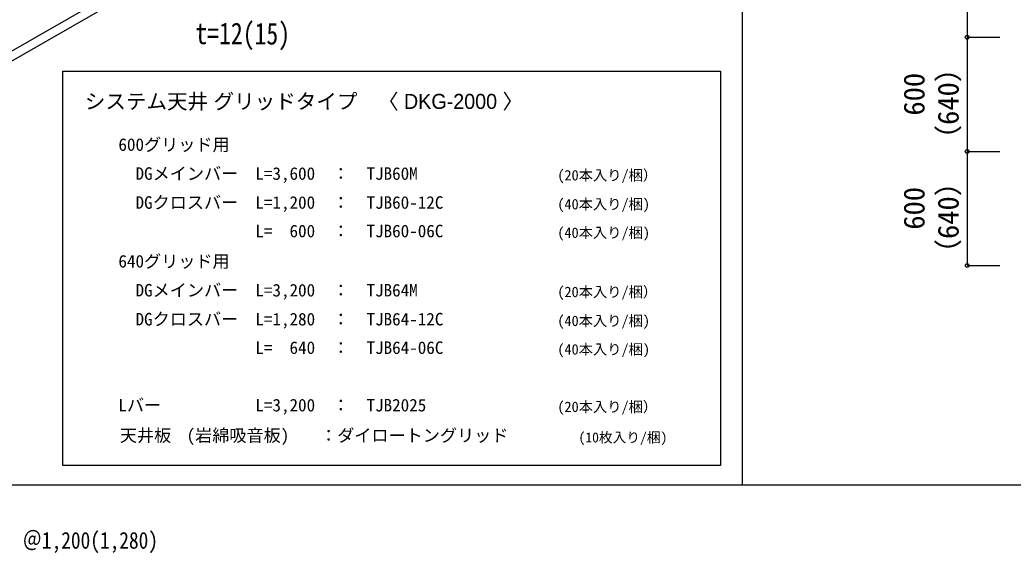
# Model space of a CAD drawing. Units: millimetres on the paper. Extents: x -213 to 192, y -129 to 153.
# Drawn here: x -112.4 to -25.4, y 18.5 to 65.3 of the extents above; entities that cross this region are included whole.
import ezdxf
from ezdxf.enums import TextEntityAlignment as Align

# ---------------------------------------------------------------- set-up
doc = ezdxf.new("R2010")
doc.units = ezdxf.units.MM
doc.layers.add('0-0_○注記', color=134, linetype='Continuous')
doc.layers.add('0-A_○ｱｲｿﾒ図', color=134, linetype='Continuous')
doc.styles.add('ＭＳ ゴシック', font='')
doc.styles.add('ＭＳ Ｐゴシック', font='')
doc.styles.get('ＭＳ ゴシック').set_extended_font_data('MS Gothic')
doc.styles.get('ＭＳ Ｐゴシック').set_extended_font_data('MS PGothic')

msp = doc.modelspace()

# ---------------------------------------------------------------- linework, layer by layer
at = {"layer": '0-0_○注記'}
for p, q in [((-49.088, 153.299), (-49.088, 24.522)), ((-212.82, 24.522), (192.18, 24.522))]:
    msp.add_line(p, q, dxfattribs=at)
for points in [[(-29.38, 73.749), (-29.38, 63.749), (-26.533, 63.749)], [(-29.38, 63.749), (-29.38, 53.749), (-26.533, 53.749)], [(-29.38, 53.749), (-29.38, 43.749), (-26.533, 43.749)]]:
    msp.add_lwpolyline(points, dxfattribs=at)
msp.add_lwpolyline([(-108.619, 60.784), (-50.999, 60.784), (-50.999, 26.198), (-108.619, 26.198)], close=True, dxfattribs=at)
for centre in [(-29.38, 63.749), (-29.38, 53.749), (-29.38, 43.749)]:
    msp.add_circle(centre, 0.167, dxfattribs=at)
at = {"layer": '0-A_○ｱｲｿﾒ図'}
for p, q in [((-114.883, 61.544), (-99.039, 70.628)), ((-114.599, 60.834), (-99.293, 69.609))]:
    msp.add_line(p, q, dxfattribs=at)

# ---------------------------------------------------------------- texts
at = {"layer": '0-0_○注記', "style": 'ＭＳ ゴシック'}
for s, p in [('600', (-32.571, 56.889)), ('（640）', (-29.58, 53.572)), ('600', (-32.571, 46.889)), ('（640）', (-29.58, 43.572))]:
    msp.add_text(s, height=1.833, rotation=90, dxfattribs=at).set_placement(p, align=Align.BOTTOM_LEFT)
at = {"layer": '0-0_○注記'}
for s, height, style, p in [('システム天井 グリッドタイプ\u3000〈 DKG-2000 〉', 1.32, 'ＭＳ Ｐゴシック', (-106.699, 57.075)), ('\u3000600グリッド用', 1.1, 'ＭＳ ゴシック', (-105.254, 53.464)), ('\u3000\u3000DGメインバー\u3000L=3,600\u3000：\u3000TJB60M\u3000\u3000', 1.1, 'ＭＳ ゴシック', (-105.254, 50.926)), ('(20本入り/梱）', 0.9164, 'ＭＳ ゴシック', (-65.294, 50.926)), ('\u3000\u3000DGクロスバー\u3000L=1,200\u3000：\u3000TJB60-12C ', 1.1, 'ＭＳ ゴシック', (-105.254, 48.388)), ('(40本入り/梱)\u3000', 0.9164, 'ＭＳ ゴシック', (-65.294, 48.388)), ('\u3000\u3000\u3000\u3000\u3000\u3000\u3000\u3000  L=  600\u3000：\u3000TJB60-06C ', 1.1, 'ＭＳ ゴシック', (-105.254, 45.888)), ('(40本入り/梱)', 0.9164, 'ＭＳ ゴシック', (-65.294, 45.888)), ('\u3000640グリッド用', 1.1, 'ＭＳ ゴシック', (-105.254, 43.236)), ('\u3000\u3000DGメインバー\u3000L=3,200\u3000：\u3000TJB64M\u3000\u3000', 1.1, 'ＭＳ ゴシック', (-105.254, 40.698)), ('(20本入り/梱）', 0.9164, 'ＭＳ ゴシック', (-65.294, 40.698)), ('\u3000\u3000DGクロスバー\u3000L=1,280\u3000：\u3000TJB64-12C ', 1.1, 'ＭＳ ゴシック', (-105.254, 38.16)), ('(40本入り/梱)', 0.9164, 'ＭＳ ゴシック', (-65.294, 38.16)), ('\u3000\u3000\u3000\u3000\u3000\u3000\u3000\u3000  L=  640\u3000：\u3000TJB64-06C ', 1.1, 'ＭＳ ゴシック', (-105.254, 35.66)), ('(40本入り/梱)', 0.9164, 'ＭＳ ゴシック', (-65.294, 35.66)), ('\u3000Lバー\u3000\u3000\u3000\u3000 \u3000L=3,200\u3000：\u3000TJB2025\u3000 ', 1.1, 'ＭＳ ゴシック', (-105.254, 30.622)), ('(20本入り/梱）', 0.9164, 'ＭＳ ゴシック', (-65.293, 30.622)), ('天井板', 1.1, 'ＭＳ ゴシック', (-103.629, 27.969)), ('(岩綿吸音板)', 1.1, 'ＭＳ ゴシック', (-97.781, 27.969)), ('：ダイロートングリッド', 1.1, 'ＭＳ ゴシック', (-86.086, 27.969)), ('\u3000(10枚入り/梱)', 0.8798, 'ＭＳ ゴシック', (-64.644, 27.969))]:
    msp.add_text(s, height=height, dxfattribs=dict(at, style=style)).set_placement(p, align=Align.BOTTOM_LEFT)
at = {"layer": '0-0_○注記', "style": 'ＭＳ ゴシック', "width": 0.85}
msp.add_text('＠1,200(1,280)', height=1.466, dxfattribs=at).set_placement((-112.157, 18.478), align=Align.BOTTOM_LEFT)
at = {"layer": '0-A_○ｱｲｿﾒ図', "style": 'ＭＳ ゴシック', "width": 0.8}
msp.add_text('t=12(15)', height=1.906, rotation=359.708, dxfattribs=at).set_placement((-97.017, 62.58), align=Align.BOTTOM_LEFT)

doc.saveas('drawing.dxf')
